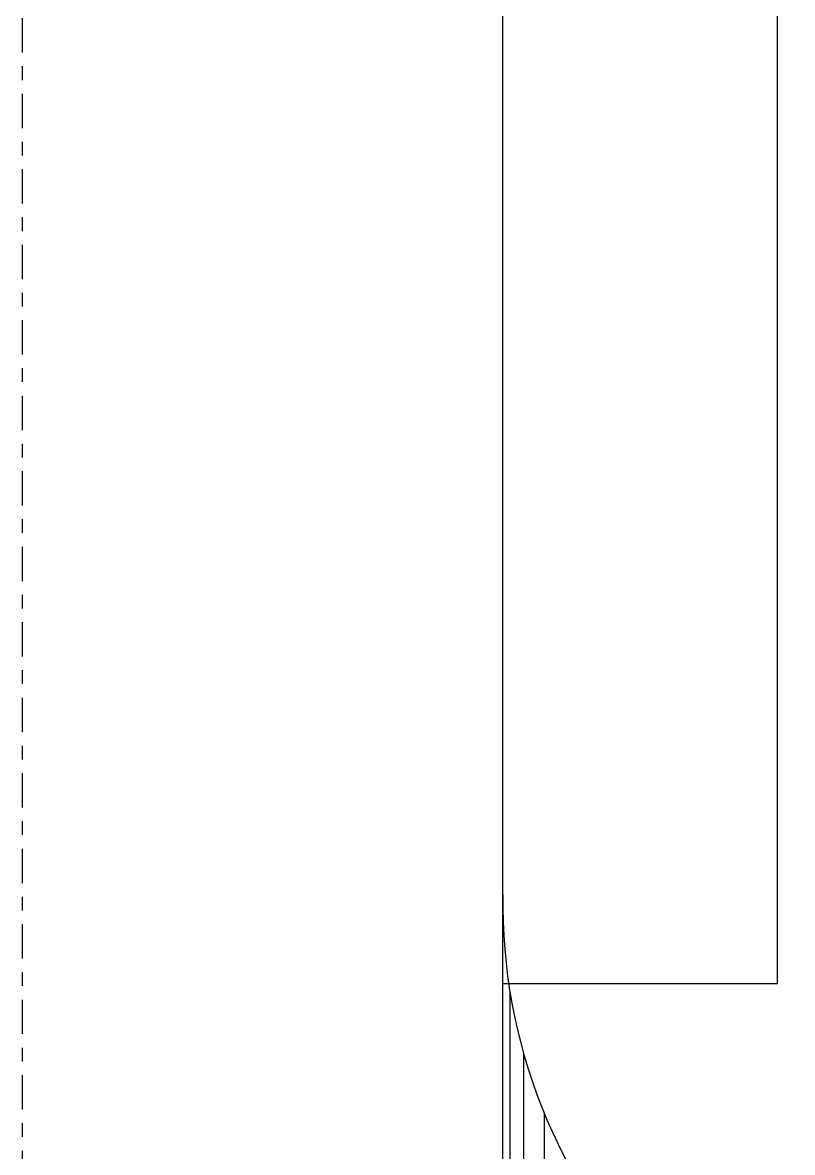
# Model space of a CAD drawing. Header units: millimetres. Extents: x 1590 to 1932, y -48 to 167.
# Drawn here: x 1617.09 to 1622.7, y 13.5 to 21.73 of the extents above; entities that cross this region are included whole.
import ezdxf

# ---------------------------------------------------------------- set-up
doc = ezdxf.new("R2010")
doc.units = ezdxf.units.MM
doc.header["$LTSCALE"] = 0.1
doc.header["$MEASUREMENT"] = 0
doc.linetypes.add('CENTERX2', pattern=[4, 2.5, -0.5, 0.5, -0.5])
doc.layers.get('0').update_dxf_attribs({"linetype": 'CONTINUOUS'})
for name, color, linetype in [('C-PRKG-CARS', 1, 'CONTINUOUS'), ('CALLES', 3, 'CONTINUOUS'), ('PARED', 4, 'CONTINUOUS')]:
    doc.layers.add(name, color=color, linetype=linetype)

msp = doc.modelspace()

# ---------------------------------------------------------------- linework, layer by layer
at = {"color": 2, "linetype": 'Continuous'}
msp.add_line((1620.5927, -5.4342), (1620.5927, 53.917), dxfattribs=at)
at = {"layer": 'C-PRKG-CARS', "color": 2}
for p, q in [((1622.5927, 14.7339), (1622.5927, 40.8012)), ((1620.5927, 14.7339), (1622.5927, 14.7339))]:
    msp.add_line(p, q, dxfattribs=at)
at = {"layer": 'CALLES', "color": 2, "linetype": 'CENTERX2'}
msp.add_line((1617.0927, -10.9342), (1617.0927, 157.274), dxfattribs=at)
at = {"layer": 'CALLES', "color": 1, "linetype": 'Continuous'}
for p, q in [((1620.6432, 14.6757), (1620.6432, 4.9903)), ((1620.7432, 14.2232), (1620.7432, 5.408)), ((1620.8932, 13.7895), (1620.8932, 5.8417))]:
    msp.add_line(p, q, dxfattribs=at)
at = {"layer": 'PARED', "color": 3}
msp.add_arc((1624.5871, 15.31), 3.9946, 178.93995, 270.00981, dxfattribs=at)

doc.saveas('drawing.dxf')
